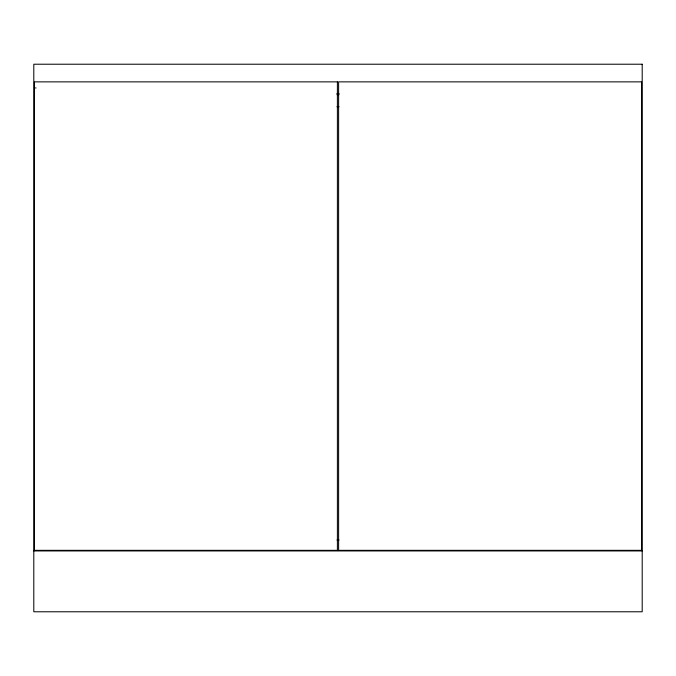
<?xml version="1.0" encoding="UTF-8"?>
<svg xmlns="http://www.w3.org/2000/svg" width="676" height="676" viewBox="0 0 676 676"><rect width="100%" height="100%" fill="white"/><g stroke="black" fill="none" stroke-linecap="round" stroke-linejoin="round"><path stroke-width="1.01" d="M336.944 93.474L339.056 93.474M336.944 94.64L339.056 94.64M336.944 106.808L339.056 106.808M336.944 539.989L339.056 539.989M33.8 550.94L642.2 550.94M35.828 87.61L35.828 88.243M642.2 64.22L33.8 64.22L33.8 611.78L642.2 611.78L642.2 64.22M337.392 81.864L34.408 81.864L34.408 550.332L337.392 550.332L337.392 81.864M641.592 81.864L338.608 81.864L338.608 550.332L641.592 550.332L641.592 81.864"/></g></svg>
